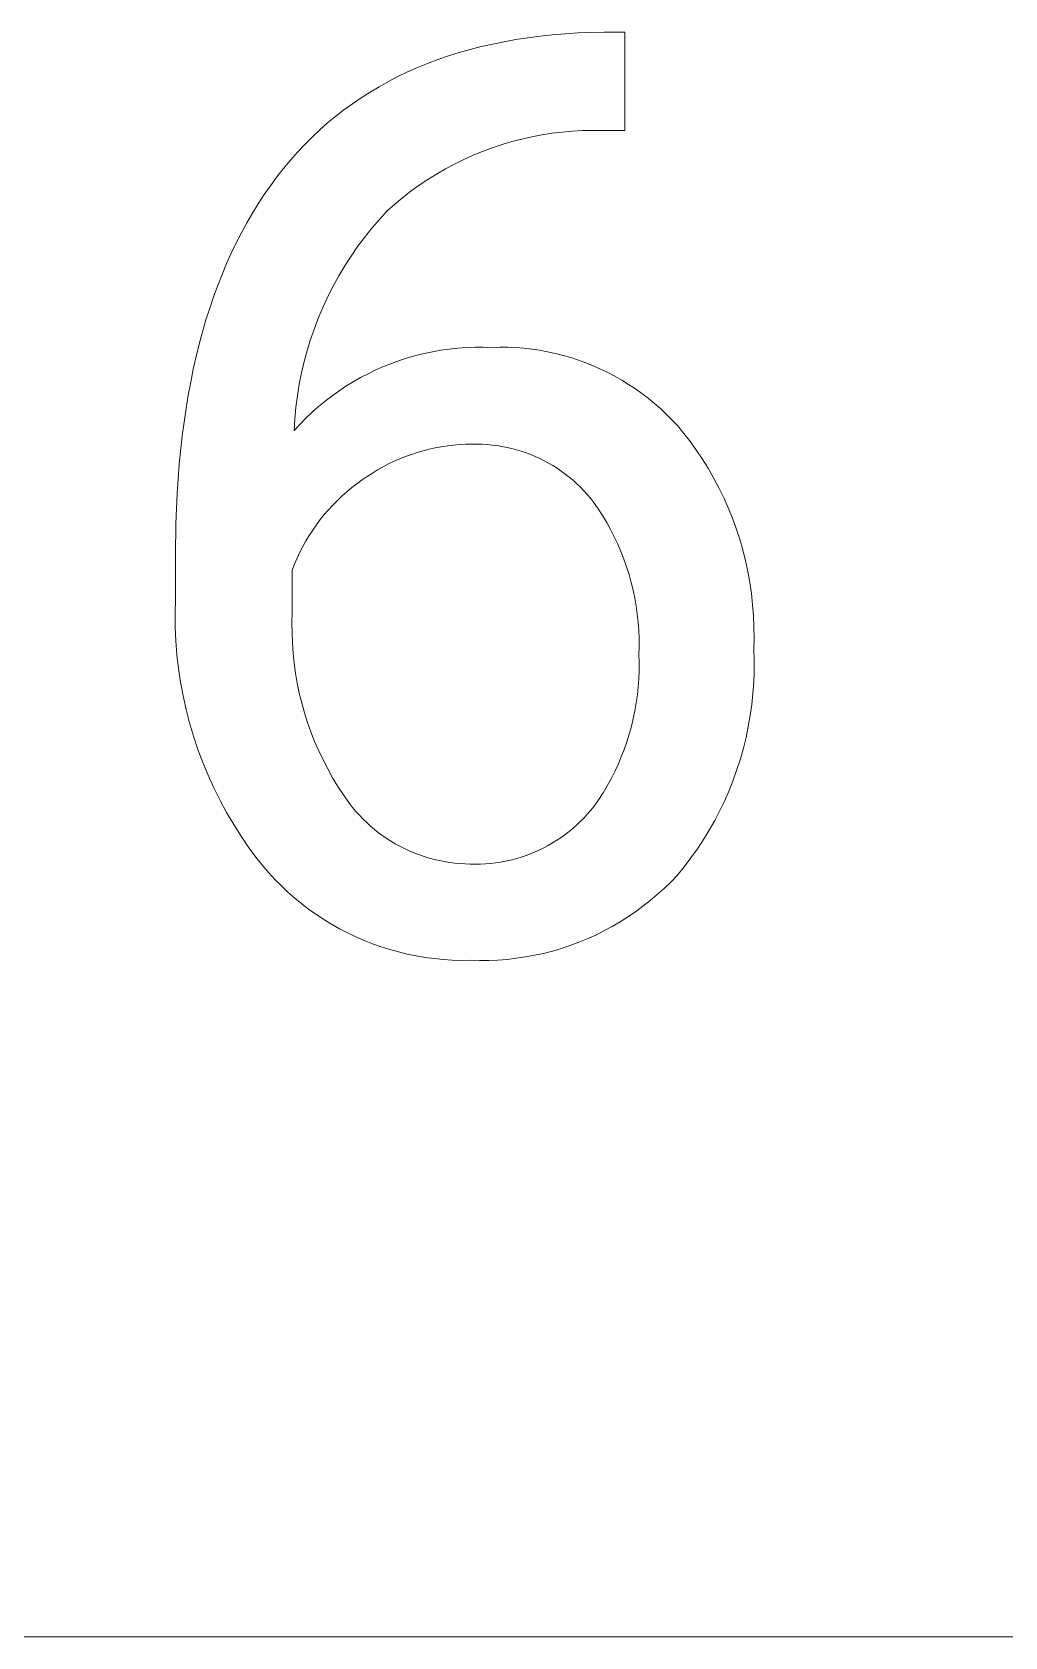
# Model space of a CAD drawing. Header units: millimetres. Extents: x -665 to 1920, y -373 to 1434.
# Drawn here: x 1464.07 to 1490.1, y -228.39 to -185.44 of the extents above; entities that cross this region are included whole.
import ezdxf

# ---------------------------------------------------------------- set-up
doc = ezdxf.new("R2010")
doc.units = ezdxf.units.MM
doc.header["$MEASUREMENT"] = 0
doc.layers.add('Domyślny', color=7, linetype='Continuous', true_color=0x000000)

msp = doc.modelspace()

# ---------------------------------------------------------------- linework, layer by layer
at = {"layer": 'Domyślny', "color": 18, "lineweight": 15, "true_color": 0x000000}
for p, q in [((1477.666, -185.552), (1477.997, -185.516)), ((1477.997, -185.516), (1478.334, -185.487)), ((1478.334, -185.487), (1478.676, -185.466)), ((1478.676, -185.466), (1479.024, -185.451)), ((1479.024, -185.451), (1479.377, -185.442)), ((1479.377, -185.442), (1479.937, -185.442)), ((1479.937, -185.442), (1479.937, -188.077)), ((1475.501, -185.991), (1475.794, -185.908)), ((1475.794, -185.908), (1476.092, -185.832)), ((1476.092, -185.832), (1476.396, -185.762)), ((1476.396, -185.762), (1476.705, -185.699)), ((1476.705, -185.699), (1477.02, -185.643)), ((1477.02, -185.643), (1477.34, -185.594)), ((1477.34, -185.594), (1477.666, -185.552)), ((1474.12, -186.51), (1474.385, -186.393)), ((1474.385, -186.393), (1474.656, -186.282)), ((1474.656, -186.282), (1474.932, -186.178)), ((1474.932, -186.178), (1475.214, -186.081)), ((1475.214, -186.081), (1475.501, -185.991)), ((1473.357, -186.904), (1473.606, -186.766)), ((1473.606, -186.766), (1473.86, -186.634)), ((1473.86, -186.634), (1474.12, -186.51)), ((1472.644, -187.358), (1472.876, -187.2)), ((1472.876, -187.2), (1473.114, -187.048)), ((1473.114, -187.048), (1473.357, -186.904)), ((1471.98, -187.875), (1472.196, -187.696)), ((1472.196, -187.696), (1472.417, -187.524)), ((1472.417, -187.524), (1472.644, -187.358)), ((1471.565, -188.254), (1471.77, -188.061)), ((1471.77, -188.061), (1471.98, -187.875)), ((1478.261, -188.117), (1477.987, -188.15)), ((1478.535, -188.093), (1478.261, -188.117)), ((1478.81, -188.079), (1478.535, -188.093)), ((1479.085, -188.073), (1478.81, -188.079)), ((1479.36, -188.077), (1479.085, -188.073)), ((1479.937, -188.077), (1479.36, -188.077)), ((1471.172, -188.66), (1471.366, -188.453)), ((1471.366, -188.453), (1471.565, -188.254)), ((1476.385, -188.539), (1476.127, -188.635)), ((1476.646, -188.452), (1476.385, -188.539)), ((1476.91, -188.374), (1476.646, -188.452)), ((1477.176, -188.304), (1476.91, -188.374)), ((1477.445, -188.244), (1477.176, -188.304)), ((1477.715, -188.192), (1477.445, -188.244)), ((1477.987, -188.15), (1477.715, -188.192)), ((1470.801, -189.093), (1470.984, -188.873)), ((1470.984, -188.873), (1471.172, -188.66)), ((1475.375, -188.975), (1475.132, -189.104)), ((1475.622, -188.853), (1475.375, -188.975)), ((1475.873, -188.74), (1475.622, -188.853)), ((1476.127, -188.635), (1475.873, -188.74)), ((1470.451, -189.553), (1470.623, -189.32)), ((1470.623, -189.32), (1470.801, -189.093)), ((1474.66, -189.388), (1474.432, -189.541)), ((1474.894, -189.242), (1474.66, -189.388)), ((1475.132, -189.104), (1474.894, -189.242)), ((1470.123, -190.037), (1470.284, -189.792)), ((1470.284, -189.792), (1470.451, -189.553)), ((1474.209, -189.703), (1473.991, -189.871)), ((1474.432, -189.541), (1474.209, -189.703)), ((1469.967, -190.289), (1470.123, -190.037)), ((1473.574, -190.23), (1473.363, -190.458)), ((1473.779, -190.047), (1473.574, -190.23)), ((1473.991, -189.871), (1473.779, -190.047)), ((1469.674, -190.811), (1469.818, -190.547)), ((1469.818, -190.547), (1469.967, -190.289)), ((1473.161, -190.694), (1472.967, -190.936)), ((1473.363, -190.458), (1473.161, -190.694)), ((1469.402, -191.357), (1469.535, -191.081)), ((1469.535, -191.081), (1469.674, -190.811)), ((1472.967, -190.936), (1472.782, -191.185)), ((1469.275, -191.64), (1469.402, -191.357)), ((1472.605, -191.44), (1472.436, -191.701)), ((1472.782, -191.185), (1472.605, -191.44)), ((1469.038, -192.224), (1469.154, -191.929)), ((1469.154, -191.929), (1469.275, -191.64)), ((1472.277, -191.967), (1472.128, -192.239)), ((1472.436, -191.701), (1472.277, -191.967)), ((1468.928, -192.525), (1469.038, -192.224)), ((1472.128, -192.239), (1471.987, -192.516)), ((1468.724, -193.146), (1468.823, -192.833)), ((1468.823, -192.833), (1468.928, -192.525)), ((1471.856, -192.797), (1471.735, -193.083)), ((1471.987, -192.516), (1471.856, -192.797)), ((1468.631, -193.466), (1468.724, -193.146)), ((1471.735, -193.083), (1471.624, -193.373)), ((1468.543, -193.793), (1468.631, -193.466)), ((1471.523, -193.666), (1471.432, -193.963)), ((1471.624, -193.373), (1471.523, -193.666)), ((1468.385, -194.464), (1468.461, -194.125)), ((1468.461, -194.125), (1468.543, -193.793)), ((1471.432, -193.963), (1471.351, -194.262)), ((1474.121, -194.162), (1474.34, -194.099)), ((1474.34, -194.099), (1474.561, -194.044)), ((1474.561, -194.044), (1474.784, -193.997)), ((1474.784, -193.997), (1475.009, -193.957)), ((1475.009, -193.957), (1475.234, -193.925)), ((1475.234, -193.925), (1475.461, -193.901)), ((1475.461, -193.901), (1475.688, -193.884)), ((1475.688, -193.884), (1475.916, -193.875)), ((1475.916, -193.875), (1476.144, -193.874)), ((1476.144, -193.874), (1476.372, -193.881)), ((1476.372, -193.881), (1476.586, -193.876)), ((1476.586, -193.876), (1476.8, -193.878)), ((1476.8, -193.878), (1477.014, -193.888)), ((1477.014, -193.888), (1477.228, -193.904)), ((1477.228, -193.904), (1477.44, -193.928)), ((1477.44, -193.928), (1477.652, -193.959)), ((1477.652, -193.959), (1477.863, -193.998)), ((1477.863, -193.998), (1478.072, -194.043)), ((1478.072, -194.043), (1478.28, -194.095)), ((1478.28, -194.095), (1478.485, -194.155)), ((1468.315, -194.809), (1468.385, -194.464)), ((1471.28, -194.565), (1471.22, -194.869)), ((1471.351, -194.262), (1471.28, -194.565)), ((1473.064, -194.585), (1473.269, -194.486)), ((1473.269, -194.486), (1473.478, -194.394)), ((1473.478, -194.394), (1473.689, -194.31)), ((1473.689, -194.31), (1473.904, -194.232)), ((1473.904, -194.232), (1474.121, -194.162)), ((1478.485, -194.155), (1478.689, -194.221)), ((1478.689, -194.221), (1478.89, -194.294)), ((1478.89, -194.294), (1479.089, -194.374)), ((1479.089, -194.374), (1479.284, -194.46)), ((1479.284, -194.46), (1479.477, -194.554)), ((1479.477, -194.554), (1479.667, -194.653)), ((1468.25, -195.16), (1468.315, -194.809)), ((1471.22, -194.869), (1471.171, -195.176)), ((1472.279, -195.049), (1472.469, -194.923)), ((1472.469, -194.923), (1472.663, -194.804)), ((1472.663, -194.804), (1472.862, -194.691)), ((1472.862, -194.691), (1473.064, -194.585)), ((1479.667, -194.653), (1479.853, -194.759)), ((1479.853, -194.759), (1480.035, -194.871)), ((1480.035, -194.871), (1480.214, -194.989)), ((1480.214, -194.989), (1480.388, -195.113)), ((1468.19, -195.517), (1468.25, -195.16)), ((1471.171, -195.176), (1471.131, -195.484)), ((1471.737, -195.465), (1471.913, -195.321)), ((1471.913, -195.321), (1472.094, -195.182)), ((1472.094, -195.182), (1472.279, -195.049)), ((1480.388, -195.113), (1480.558, -195.243)), ((1480.558, -195.243), (1480.724, -195.379)), ((1480.724, -195.379), (1480.885, -195.52)), ((1468.089, -196.251), (1468.19, -195.517)), ((1471.103, -195.793), (1471.085, -196.102)), ((1471.131, -195.484), (1471.103, -195.793)), ((1471.24, -195.935), (1471.4, -195.773)), ((1471.4, -195.773), (1471.566, -195.616)), ((1471.566, -195.616), (1471.737, -195.465)), ((1480.885, -195.52), (1481.041, -195.667)), ((1481.041, -195.667), (1481.192, -195.819)), ((1481.192, -195.819), (1481.338, -195.975)), ((1468.009, -197.009), (1468.089, -196.251)), ((1471.085, -196.102), (1471.24, -195.935)), ((1481.338, -195.975), (1481.478, -196.137)), ((1481.478, -196.137), (1481.661, -196.372)), ((1474.378, -196.692), (1474.22, -196.744)), ((1474.537, -196.646), (1474.378, -196.692)), ((1474.697, -196.606), (1474.537, -196.646)), ((1474.859, -196.571), (1474.697, -196.606)), ((1475.022, -196.541), (1474.859, -196.571)), ((1475.186, -196.516), (1475.022, -196.541)), ((1475.351, -196.497), (1475.186, -196.516)), ((1475.516, -196.484), (1475.351, -196.497)), ((1475.681, -196.475), (1475.516, -196.484)), ((1475.847, -196.473), (1475.681, -196.475)), ((1475.98, -196.471), (1475.847, -196.473)), ((1476.114, -196.474), (1475.98, -196.471)), ((1476.247, -196.482), (1476.114, -196.474)), ((1476.38, -196.494), (1476.247, -196.482)), ((1476.512, -196.51), (1476.38, -196.494)), ((1476.644, -196.531), (1476.512, -196.51)), ((1476.775, -196.556), (1476.644, -196.531)), ((1476.905, -196.586), (1476.775, -196.556)), ((1477.034, -196.62), (1476.905, -196.586)), ((1477.162, -196.659), (1477.034, -196.62)), ((1477.288, -196.702), (1477.162, -196.659)), ((1477.413, -196.749), (1477.288, -196.702)), ((1481.661, -196.372), (1481.836, -196.614)), ((1481.836, -196.614), (1482.002, -196.861)), ((1467.953, -197.793), (1468.009, -197.009)), ((1473.462, -197.076), (1473.318, -197.157)), ((1473.609, -196.999), (1473.462, -197.076)), ((1473.759, -196.928), (1473.609, -196.999)), ((1473.91, -196.861), (1473.759, -196.928)), ((1474.064, -196.8), (1473.91, -196.861)), ((1474.22, -196.744), (1474.064, -196.8)), ((1477.536, -196.8), (1477.413, -196.749)), ((1477.657, -196.856), (1477.536, -196.8)), ((1477.777, -196.915), (1477.657, -196.856)), ((1477.894, -196.979), (1477.777, -196.915)), ((1478.009, -197.046), (1477.894, -196.979)), ((1478.122, -197.117), (1478.009, -197.046)), ((1478.232, -197.192), (1478.122, -197.117)), ((1482.002, -196.861), (1482.159, -197.114)), ((1482.159, -197.114), (1482.308, -197.373)), ((1472.762, -197.529), (1472.626, -197.634)), ((1472.902, -197.428), (1472.762, -197.529)), ((1473.038, -197.333), (1472.902, -197.428)), ((1473.176, -197.243), (1473.038, -197.333)), ((1473.318, -197.157), (1473.176, -197.243)), ((1478.34, -197.271), (1478.232, -197.192)), ((1478.445, -197.354), (1478.34, -197.271)), ((1478.547, -197.439), (1478.445, -197.354)), ((1478.646, -197.529), (1478.547, -197.439)), ((1478.742, -197.621), (1478.646, -197.529)), ((1482.308, -197.373), (1482.448, -197.636)), ((1467.919, -198.601), (1467.953, -197.793)), ((1472.24, -197.977), (1472.12, -198.1)), ((1472.365, -197.858), (1472.24, -197.977)), ((1472.494, -197.744), (1472.365, -197.858)), ((1472.626, -197.634), (1472.494, -197.744)), ((1478.835, -197.717), (1478.742, -197.621)), ((1478.924, -197.816), (1478.835, -197.717)), ((1479.01, -197.918), (1478.924, -197.816)), ((1479.093, -198.023), (1479.01, -197.918)), ((1482.448, -197.636), (1482.578, -197.904)), ((1482.578, -197.904), (1482.7, -198.176)), ((1471.891, -198.357), (1471.783, -198.491)), ((1472.003, -198.226), (1471.891, -198.357)), ((1472.12, -198.1), (1472.003, -198.226)), ((1479.217, -198.201), (1479.093, -198.023)), ((1479.335, -198.383), (1479.217, -198.201)), ((1479.447, -198.569), (1479.335, -198.383)), ((1482.7, -198.176), (1482.811, -198.452)), ((1467.908, -199.435), (1467.919, -198.601)), ((1471.582, -198.77), (1471.488, -198.914)), ((1471.68, -198.629), (1471.582, -198.77)), ((1471.783, -198.491), (1471.68, -198.629)), ((1479.552, -198.758), (1479.447, -198.569)), ((1479.651, -198.952), (1479.552, -198.758)), ((1482.811, -198.452), (1482.914, -198.732)), ((1482.914, -198.732), (1483.006, -199.016)), ((1471.316, -199.212), (1471.237, -199.365)), ((1471.399, -199.062), (1471.316, -199.212)), ((1471.488, -198.914), (1471.399, -199.062)), ((1479.743, -199.148), (1479.651, -198.952)), ((1479.829, -199.347), (1479.743, -199.148)), ((1483.006, -199.016), (1483.089, -199.302)), ((1467.908, -200.623), (1467.908, -199.435)), ((1471.096, -199.679), (1471.033, -199.84)), ((1471.164, -199.521), (1471.096, -199.679)), ((1471.237, -199.365), (1471.164, -199.521)), ((1479.908, -199.549), (1479.829, -199.347)), ((1479.98, -199.754), (1479.908, -199.549)), ((1483.089, -199.302), (1483.162, -199.591)), ((1483.162, -199.591), (1483.225, -199.882)), ((1471.033, -199.84), (1471.033, -200.976)), ((1480.046, -199.961), (1479.98, -199.754)), ((1480.104, -200.17), (1480.046, -199.961)), ((1483.225, -199.882), (1483.278, -200.176)), ((1480.155, -200.38), (1480.104, -200.17)), ((1480.2, -200.593), (1480.155, -200.38)), ((1483.278, -200.176), (1483.321, -200.471)), ((1483.321, -200.471), (1483.353, -200.767)), ((1467.898, -200.995), (1467.908, -200.623)), ((1467.902, -201.366), (1467.898, -200.995)), ((1471.033, -200.976), (1471.025, -201.248)), ((1480.237, -200.806), (1480.2, -200.593)), ((1480.267, -201.021), (1480.237, -200.806)), ((1483.353, -200.767), (1483.376, -201.064)), ((1467.918, -201.738), (1467.902, -201.366)), ((1471.025, -201.248), (1471.026, -201.519)), ((1480.289, -201.237), (1480.267, -201.021)), ((1480.305, -201.454), (1480.289, -201.237)), ((1483.376, -201.064), (1483.388, -201.362)), ((1483.388, -201.362), (1483.39, -201.66)), ((1467.947, -202.108), (1467.918, -201.738)), ((1471.026, -201.519), (1471.036, -201.79)), ((1471.036, -201.79), (1471.055, -202.061)), ((1480.313, -201.67), (1480.305, -201.454)), ((1480.314, -201.887), (1480.313, -201.67)), ((1483.39, -201.66), (1483.381, -201.958)), ((1467.989, -202.477), (1467.947, -202.108)), ((1471.055, -202.061), (1471.083, -202.331)), ((1480.307, -202.104), (1480.314, -201.887)), ((1480.314, -202.319), (1480.307, -202.104)), ((1483.381, -201.958), (1483.391, -202.255)), ((1483.391, -202.255), (1483.391, -202.553)), ((1468.044, -202.845), (1467.989, -202.477)), ((1471.083, -202.331), (1471.12, -202.6)), ((1471.12, -202.6), (1471.167, -202.868)), ((1480.306, -202.75), (1480.313, -202.535)), ((1480.313, -202.535), (1480.314, -202.319)), ((1483.391, -202.553), (1483.381, -202.85)), ((1468.112, -203.21), (1468.044, -202.845)), ((1471.167, -202.868), (1471.222, -203.134)), ((1471.222, -203.134), (1471.287, -203.397)), ((1480.269, -203.179), (1480.291, -202.965)), ((1480.291, -202.965), (1480.306, -202.75)), ((1483.36, -203.147), (1483.329, -203.442)), ((1483.381, -202.85), (1483.36, -203.147)), ((1468.193, -203.573), (1468.112, -203.21)), ((1468.285, -203.933), (1468.193, -203.573)), ((1471.287, -203.397), (1471.36, -203.659)), ((1480.203, -203.605), (1480.239, -203.393)), ((1480.239, -203.393), (1480.269, -203.179)), ((1483.329, -203.442), (1483.288, -203.737)), ((1468.391, -204.29), (1468.285, -203.933)), ((1471.36, -203.659), (1471.442, -203.918)), ((1471.442, -203.918), (1471.533, -204.173)), ((1480.109, -204.026), (1480.159, -203.816)), ((1480.159, -203.816), (1480.203, -203.605)), ((1483.288, -203.737), (1483.237, -204.03)), ((1468.509, -204.642), (1468.391, -204.29)), ((1471.533, -204.173), (1471.632, -204.426)), ((1471.632, -204.426), (1471.74, -204.675)), ((1479.916, -204.642), (1479.987, -204.439)), ((1479.987, -204.439), (1480.051, -204.233)), ((1480.051, -204.233), (1480.109, -204.026)), ((1483.176, -204.321), (1483.105, -204.61)), ((1483.237, -204.03), (1483.176, -204.321)), ((1468.639, -204.99), (1468.509, -204.642)), ((1471.74, -204.675), (1471.856, -204.921)), ((1479.753, -205.041), (1479.838, -204.843)), ((1479.838, -204.843), (1479.916, -204.642)), ((1483.105, -204.61), (1483.025, -204.897)), ((1468.781, -205.334), (1468.639, -204.99)), ((1471.856, -204.921), (1471.981, -205.162)), ((1471.981, -205.162), (1472.114, -205.399)), ((1479.564, -205.428), (1479.662, -205.236)), ((1479.662, -205.236), (1479.753, -205.041)), ((1482.934, -205.18), (1482.834, -205.46)), ((1483.025, -204.897), (1482.934, -205.18)), ((1468.934, -205.672), (1468.781, -205.334)), ((1469.1, -206.005), (1468.934, -205.672)), ((1472.114, -205.399), (1472.254, -205.631)), ((1472.254, -205.631), (1472.403, -205.858)), ((1479.349, -205.801), (1479.46, -205.616)), ((1479.46, -205.616), (1479.564, -205.428)), ((1482.724, -205.737), (1482.605, -206.009)), ((1482.834, -205.46), (1482.724, -205.737)), ((1469.277, -206.332), (1469.1, -206.005)), ((1472.403, -205.858), (1472.481, -205.973)), ((1472.481, -205.973), (1472.563, -206.085)), ((1472.563, -206.085), (1472.648, -206.194)), ((1479.025, -206.266), (1479.11, -206.16)), ((1479.11, -206.16), (1479.233, -205.983)), ((1479.233, -205.983), (1479.349, -205.801)), ((1482.605, -206.009), (1482.476, -206.277)), ((1469.465, -206.652), (1469.277, -206.332)), ((1472.648, -206.194), (1472.738, -206.3)), ((1472.738, -206.3), (1472.83, -206.404)), ((1472.83, -206.404), (1472.927, -206.504)), ((1472.927, -206.504), (1473.026, -206.6)), ((1478.651, -206.659), (1478.75, -206.565)), ((1478.75, -206.565), (1478.845, -206.469)), ((1478.845, -206.469), (1478.937, -206.369)), ((1478.937, -206.369), (1479.025, -206.266)), ((1482.339, -206.541), (1482.192, -206.8)), ((1482.476, -206.277), (1482.339, -206.541)), ((1469.664, -206.966), (1469.465, -206.652)), ((1469.874, -207.273), (1469.664, -206.966)), ((1473.026, -206.6), (1473.129, -206.693)), ((1473.129, -206.693), (1473.235, -206.783)), ((1473.235, -206.783), (1473.344, -206.869)), ((1473.344, -206.869), (1473.456, -206.951)), ((1473.456, -206.951), (1473.57, -207.03)), ((1478.115, -207.073), (1478.228, -206.998)), ((1478.228, -206.998), (1478.338, -206.918)), ((1478.338, -206.918), (1478.445, -206.835)), ((1478.445, -206.835), (1478.55, -206.749)), ((1478.55, -206.749), (1478.651, -206.659)), ((1482.192, -206.8), (1482.037, -207.054)), ((1470.095, -207.572), (1469.874, -207.273)), ((1473.57, -207.03), (1473.687, -207.104)), ((1473.687, -207.104), (1473.807, -207.175)), ((1473.807, -207.175), (1473.928, -207.241)), ((1473.928, -207.241), (1474.052, -207.304)), ((1474.052, -207.304), (1474.178, -207.362)), ((1474.178, -207.362), (1474.306, -207.415)), ((1474.306, -207.415), (1474.436, -207.465)), ((1477.263, -207.489), (1477.391, -207.442)), ((1477.391, -207.442), (1477.516, -207.391)), ((1477.516, -207.391), (1477.64, -207.336)), ((1477.64, -207.336), (1477.762, -207.276)), ((1477.762, -207.276), (1477.882, -207.213)), ((1477.882, -207.213), (1478, -207.145)), ((1478, -207.145), (1478.115, -207.073)), ((1481.873, -207.302), (1481.701, -207.545)), ((1482.037, -207.054), (1481.873, -207.302)), ((1470.247, -207.761), (1470.095, -207.572)), ((1470.405, -207.944), (1470.247, -207.761)), ((1474.436, -207.465), (1474.567, -207.51)), ((1474.567, -207.51), (1474.7, -207.55)), ((1474.7, -207.55), (1474.834, -207.587)), ((1474.834, -207.587), (1474.969, -207.618)), ((1474.969, -207.618), (1475.105, -207.645)), ((1475.105, -207.645), (1475.242, -207.667)), ((1475.242, -207.667), (1475.38, -207.685)), ((1475.38, -207.685), (1475.518, -207.698)), ((1475.518, -207.698), (1475.656, -207.706)), ((1475.656, -207.706), (1475.795, -207.71)), ((1475.795, -207.71), (1475.931, -207.713)), ((1475.931, -207.713), (1476.067, -207.711)), ((1476.067, -207.711), (1476.202, -207.704)), ((1476.202, -207.704), (1476.337, -207.693)), ((1476.337, -207.693), (1476.472, -207.678)), ((1476.472, -207.678), (1476.607, -207.657)), ((1476.607, -207.657), (1476.74, -207.633)), ((1476.74, -207.633), (1476.873, -207.604)), ((1476.873, -207.604), (1477.004, -207.57)), ((1477.004, -207.57), (1477.134, -207.532)), ((1477.134, -207.532), (1477.263, -207.489)), ((1481.52, -207.781), (1481.332, -208.011)), ((1481.701, -207.545), (1481.52, -207.781)), ((1470.57, -208.122), (1470.405, -207.944)), ((1470.741, -208.295), (1470.57, -208.122)), ((1470.917, -208.461), (1470.741, -208.295)), ((1481.161, -208.19), (1480.984, -208.362)), ((1481.332, -208.011), (1481.161, -208.19)), ((1471.1, -208.621), (1470.917, -208.461)), ((1471.287, -208.774), (1471.1, -208.621)), ((1480.612, -208.688), (1480.418, -208.84)), ((1480.801, -208.528), (1480.612, -208.688)), ((1480.984, -208.362), (1480.801, -208.528)), ((1471.48, -208.921), (1471.287, -208.774)), ((1471.678, -209.062), (1471.48, -208.921)), ((1471.88, -209.195), (1471.678, -209.062)), ((1480.015, -209.126), (1479.806, -209.258)), ((1480.219, -208.987), (1480.015, -209.126)), ((1480.418, -208.84), (1480.219, -208.987)), ((1472.087, -209.321), (1471.88, -209.195)), ((1472.299, -209.44), (1472.087, -209.321)), ((1472.514, -209.552), (1472.299, -209.44)), ((1472.733, -209.656), (1472.514, -209.552)), ((1479.375, -209.499), (1479.153, -209.609)), ((1479.592, -209.382), (1479.375, -209.499)), ((1479.806, -209.258), (1479.592, -209.382)), ((1472.955, -209.753), (1472.733, -209.656)), ((1473.181, -209.842), (1472.955, -209.753)), ((1473.409, -209.923), (1473.181, -209.842)), ((1473.641, -209.996), (1473.409, -209.923)), ((1473.874, -210.061), (1473.641, -209.996)), ((1478.233, -209.968), (1477.996, -210.038)), ((1478.468, -209.89), (1478.233, -209.968)), ((1478.7, -209.804), (1478.468, -209.89)), ((1478.928, -209.711), (1478.7, -209.804)), ((1479.153, -209.609), (1478.928, -209.711)), ((1474.11, -210.117), (1473.874, -210.061)), ((1474.348, -210.166), (1474.11, -210.117)), ((1474.587, -210.207), (1474.348, -210.166)), ((1474.827, -210.239), (1474.587, -210.207)), ((1475.068, -210.263), (1474.827, -210.239)), ((1475.31, -210.278), (1475.068, -210.263)), ((1475.553, -210.286), (1475.31, -210.278)), ((1475.795, -210.284), (1475.553, -210.286)), ((1476.042, -210.291), (1475.795, -210.284)), ((1476.289, -210.289), (1476.042, -210.291)), ((1476.536, -210.279), (1476.289, -210.289)), ((1476.782, -210.26), (1476.536, -210.279)), ((1477.028, -210.232), (1476.782, -210.26)), ((1477.272, -210.196), (1477.028, -210.232)), ((1477.516, -210.152), (1477.272, -210.196)), ((1477.757, -210.099), (1477.516, -210.152)), ((1477.996, -210.038), (1477.757, -210.099)), ((943.273, -228.394), (1920.475, -228.394))]:
    msp.add_line(p, q, dxfattribs=at)

doc.saveas('drawing.dxf')
